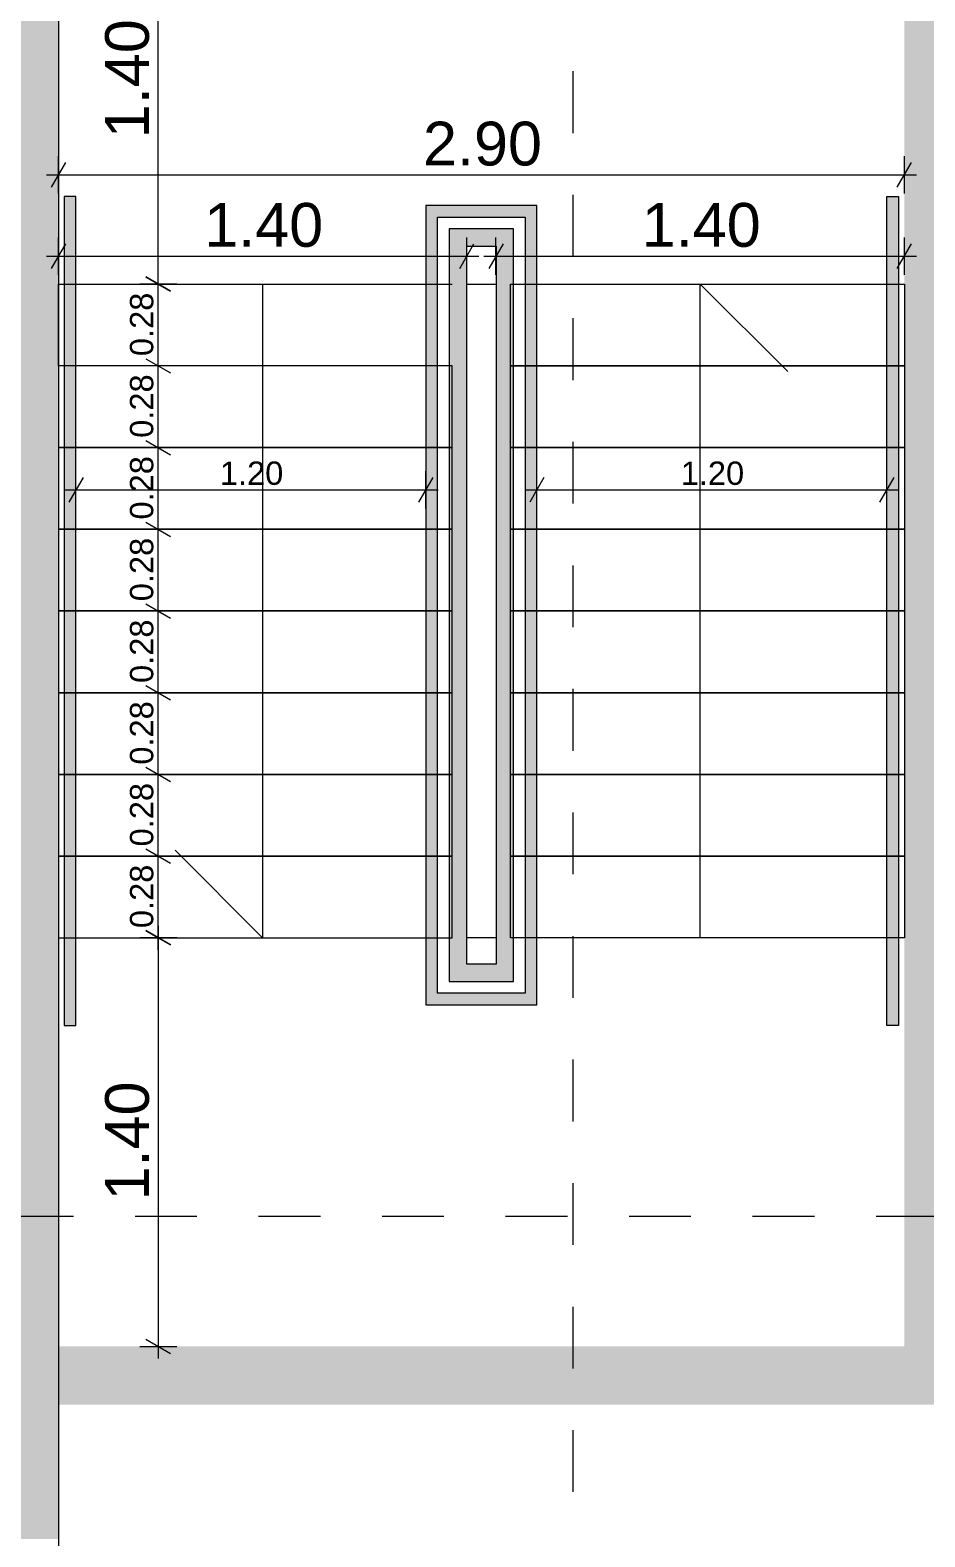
# Model space of a CAD drawing. Header units: millimetres. Extents: x 475206255 to 476720147, y 4620882299 to 4621447368.
# Drawn here: x 475260822 to 475263890, y 4621000397 to 4621005560 of the extents above; entities that cross this region are included whole.
import ezdxf

# ---------------------------------------------------------------- set-up
doc = ezdxf.new("R2010")
doc.units = ezdxf.units.MM
doc.header["$MEASUREMENT"] = 0
doc.linetypes.add('Dashed', pattern=[423.333333, 211.666667, -211.666667])
for name, color, linetype, lineweight in [('2D Drafting - General_Pen_No__250_Pen_No__7_Pen_No__7', 7, 'Continuous', 0), ('G-Anno-Nplt_Pen_No__7', 7, 'Continuous', 0), ('gegmebi_Pen_No__7_Pen_No__7', 7, 'Continuous', 0), ('New_2D Drafting - General_Pen_No__1', 1, 'Continuous', 0), ('New_2D Drafting - General_Pen_No__250_Pen_No__7_Pen_No__154', 154, 'Continuous', 0), ('New_2D Drafting - General_Pen_No__4', 7, 'Continuous', 0), ('New_shenobebi_Pen_No__1', 1, 'Continuous', 0), ('zoma_Pen_No__142', 142, 'Continuous', 0), ('zoma_Pen_No__5_Pen_No__5', 5, 'Continuous', 0)]:
    doc.layers.add(name, color=color, linetype=linetype, lineweight=lineweight)
doc.layers.add('zoma', color=7, linetype='Continuous')
doc.styles.add('GENERATED_STYLE_2', font='arial.ttf')
doc.dimstyles.new('GENERATED_STYLE__17', dxfattribs={"dimtxt": 80.000001, "dimasz": 64.421331, "dimexe": 0.18, "dimexo": 3, "dimgap": 0, "dimtad": 1, "dimlfac": 0.001, "dimzin": 0, "dimdsep": 46, "dimtxsty": 'GENERATED_STYLE_2', "dimblk": 'ARROWHEAD_2', "dimblk1": 'ARROWHEAD_2', "dimblk2": 'ARROWHEAD_2', "dimcen": 0.09, "dimclrd": 142, "dimclre": 142, "dimclrt": 142, "dimadec": 0, "dimazin": 0, "dimtfac": 1, "dimtdec": 4, "dimtmove": 0, "dimatfit": 3, "dimfxl": 1, "dimtolj": 1, "dimtzin": 0, "dimarcsym": 0})
doc.dimstyles.new('GENERATED_STYLE__20', dxfattribs={"dimtxt": 80.000001, "dimasz": 64.421331, "dimexe": 0.18, "dimexo": 3, "dimgap": 0, "dimtad": 1, "dimtih": 1, "dimtoh": 1, "dimlfac": 0.001, "dimzin": 0, "dimdsep": 46, "dimtxsty": 'GENERATED_STYLE_2', "dimblk": 'ARROWHEAD_2', "dimblk1": 'ARROWHEAD_2', "dimblk2": 'ARROWHEAD_2', "dimcen": 0.09, "dimclrd": 142, "dimclre": 142, "dimclrt": 142, "dimadec": 0, "dimazin": 0, "dimtfac": 1, "dimtdec": 4, "dimtmove": 0, "dimatfit": 3, "dimfxl": 1, "dimtolj": 1, "dimtzin": 0, "dimarcsym": 0})
doc.dimstyles.new('GENERATED_STYLE__3', dxfattribs={"dimtxt": 200, "dimasz": 64.421331, "dimexe": 0.18, "dimexo": 3, "dimgap": 0, "dimtad": 1, "dimtih": 1, "dimtoh": 1, "dimlfac": 0.001, "dimzin": 0, "dimdsep": 46, "dimtxsty": 'GENERATED_STYLE_2', "dimblk": 'ARROWHEAD_2', "dimblk1": 'ARROWHEAD_2', "dimblk2": 'ARROWHEAD_2', "dimcen": 0.09, "dimclrd": 142, "dimclre": 142, "dimclrt": 142, "dimadec": 0, "dimazin": 0, "dimtfac": 1, "dimtdec": 4, "dimtmove": 0, "dimatfit": 3, "dimfxl": 1, "dimtolj": 1, "dimtzin": 0, "dimarcsym": 0})
doc.dimstyles.new('GENERATED_STYLE__5', dxfattribs={"dimtxt": 150, "dimasz": 64.421331, "dimexe": 0.18, "dimexo": 3, "dimgap": 0, "dimtad": 1, "dimtih": 1, "dimtoh": 1, "dimlfac": 0.001, "dimzin": 0, "dimdsep": 46, "dimtxsty": 'GENERATED_STYLE_2', "dimblk": 'ARROWHEAD_2', "dimblk1": 'ARROWHEAD_2', "dimblk2": 'ARROWHEAD_2', "dimcen": 0.09, "dimclrd": 142, "dimclre": 142, "dimclrt": 142, "dimadec": 0, "dimazin": 0, "dimtfac": 1, "dimtdec": 4, "dimtmove": 0, "dimatfit": 3, "dimfxl": 1, "dimtolj": 1, "dimtzin": 0, "dimarcsym": 0})
doc.dimstyles.new('GENERATED_STYLE__7', dxfattribs={"dimtxt": 150, "dimasz": 64.421331, "dimexe": 0.18, "dimexo": 3, "dimgap": 0, "dimtad": 1, "dimlfac": 0.001, "dimzin": 0, "dimdsep": 46, "dimtxsty": 'GENERATED_STYLE_2', "dimblk": 'ARROWHEAD_2', "dimblk1": 'ARROWHEAD_2', "dimblk2": 'ARROWHEAD_2', "dimcen": 0.09, "dimclrd": 142, "dimclre": 142, "dimclrt": 142, "dimadec": 0, "dimazin": 0, "dimtfac": 1, "dimtdec": 4, "dimtmove": 0, "dimatfit": 3, "dimfxl": 1, "dimtolj": 1, "dimtzin": 0, "dimarcsym": 0})
doc.dimstyles.new('GENERATED_STYLE__9', dxfattribs={"dimtxt": 200, "dimasz": 64.421331, "dimexe": 0.18, "dimexo": 3, "dimgap": 0, "dimtad": 1, "dimlfac": 0.001, "dimzin": 0, "dimdsep": 46, "dimtxsty": 'GENERATED_STYLE_2', "dimblk": 'ARROWHEAD_2', "dimblk1": 'ARROWHEAD_2', "dimblk2": 'ARROWHEAD_2', "dimcen": 0.09, "dimclrd": 142, "dimclre": 142, "dimclrt": 142, "dimadec": 0, "dimazin": 0, "dimtfac": 1, "dimtdec": 4, "dimtmove": 0, "dimatfit": 3, "dimfxl": 1, "dimtolj": 1, "dimtzin": 0, "dimarcsym": 0})

# ---------------------------------------------------------------- blocks, each defined once
blk = doc.blocks.new('*D880', base_point=(475826095.8, 4621095193.2))
at = {"layer": 'zoma_Pen_No__142', "color": 142, "linetype": 'Continuous', "lineweight": 0, "transparency": 16777216}
for p, q in [((475297678.8, 4621006265.8), (475297594.1, 4621006314.7)), ((475297636.5, 4621006290.2), (475297636.5, 4621006331.7)), ((475297700, 4621006290.2), (475297572.9, 4621006290.2)), ((475297636.5, 4620991090.2), (475297636.5, 4621006290.2)), ((475297594.1, 4620991114.7), (475297678.8, 4620991065.8)), ((475297700, 4620991090.2), (475297572.9, 4620991090.2)), ((475297636.5, 4620991048.8), (475297636.5, 4620991090.2))]:
    blk.add_line(p, q, dxfattribs=at)
at = {"layer": 'zoma_Pen_No__142', "color": 142, "lineweight": 0, "transparency": 16777216, "insert": (475297596.5, 4620998347), "char_height": 200, "attachment_point": 7, "rotation": 90, "style": 'GENERATED_STYLE_2'}
blk.add_mtext('\\A1;{\\pql;\\fArial|b0|i0|c204|p0;\\W1.000000;15.20}', dxfattribs=at)
blk = doc.blocks.new('ARROWHEAD_2')
at = {"color": 0, "linetype": 'Continuous', "lineweight": 0}
for p, q in [((0, 0), (-1, 0)), ((-0.378, -0.655), (0.378, 0.655))]:
    blk.add_line(p, q, dxfattribs=at)
blk = doc.blocks.new('*D887', base_point=(475826095.8, 4621095193.2))
at = {"layer": 'zoma_Pen_No__142', "color": 142, "linetype": 'Continuous', "lineweight": 0, "transparency": 16777216}
for p, q in [((475296910.9, 4621001090.2), (475296783.8, 4621001090.2)), ((475296804.9, 4621001114.7), (475296889.7, 4621001065.8)), ((475296847.3, 4620999490.2), (475296847.3, 4621001090.2)), ((475296910.9, 4620999490.2), (475296783.8, 4620999490.2)), ((475296804.9, 4620999514.7), (475296889.7, 4620999465.8))]:
    blk.add_line(p, q, dxfattribs=at)
at = {"layer": 'zoma_Pen_No__142', "color": 142, "lineweight": 0, "transparency": 16777216, "insert": (475296807.3, 4621000023.3), "char_height": 200, "attachment_point": 7, "rotation": 90, "style": 'GENERATED_STYLE_2'}
blk.add_mtext('\\A1;{\\pql;\\fArial|b0|i0|c204|p0;\\W1.000000;1.60}', dxfattribs=at)
blk = doc.blocks.new('*D888', base_point=(475826095.8, 4621095193.2))
at = {"layer": 'zoma_Pen_No__142', "color": 142, "linetype": 'Continuous', "lineweight": 0, "transparency": 16777216}
for p, q in [((475296910.9, 4621005890.2), (475296783.8, 4621005890.2)), ((475296804.9, 4621005914.7), (475296889.7, 4621005865.8)), ((475296847.3, 4621001090.2), (475296847.3, 4621005890.2)), ((475296910.9, 4621001090.2), (475296783.8, 4621001090.2)), ((475296804.9, 4621001114.7), (475296889.7, 4621001065.8))]:
    blk.add_line(p, q, dxfattribs=at)
at = {"layer": 'zoma_Pen_No__142', "color": 142, "lineweight": 0, "transparency": 16777216, "char_height": 200, "attachment_point": 7, "rotation": 90, "style": 'GENERATED_STYLE_2'}
for s, insert in [('\\A1;{\\pql;\\fArial|b0|i0|c204|p0;\\W1.000000;0.40}', (475296807.3, 4621005331.9)), ('\\A1;{\\pql;\\fArial|b0|i0|c204|p0;\\W1.000000;4.80}', (475296807.3, 4621003223.3))]:
    blk.add_mtext(s, dxfattribs=dict(at, insert=insert))
blk = doc.blocks.new('*D955', base_point=(475826095.8, 4621095193.2))
at = {"layer": 'zoma_Pen_No__142', "color": 142, "linetype": 'Continuous', "lineweight": 0, "transparency": 16777216}
for p, q in [((475261304, 4621002425.4), (475261219.3, 4621002474.4)), ((475261261.6, 4621002491.3), (475261261.6, 4621002449.9)), ((475261198.1, 4621002449.9), (475261325.2, 4621002449.9)), ((475261261.6, 4621002449.9), (475261261.6, 4621001049.9)), ((475261198.1, 4621001049.9), (475261325.2, 4621001049.9)), ((475261219.3, 4621001074.4), (475261304, 4621001025.4)), ((475261261.6, 4621001049.9), (475261261.6, 4621001008.4))]:
    blk.add_line(p, q, dxfattribs=at)
at = {"layer": 'zoma_Pen_No__142', "color": 142, "lineweight": 0, "transparency": 16777216, "insert": (475261231.6, 4621001549.7), "char_height": 150, "attachment_point": 7, "rotation": 90, "style": 'GENERATED_STYLE_2'}
blk.add_mtext('\\A1;{\\pql;\\fArial|b0|i0|c204|p0;\\W1.000000;1.40}', dxfattribs=at)
blk = doc.blocks.new('*D956', base_point=(475826095.8, 4621095193.2))
at = {"layer": 'zoma_Pen_No__142', "color": 142, "linetype": 'Continuous', "lineweight": 0, "transparency": 16777216}
for p, q in [((475261325.2, 4621002729.7), (475261198.1, 4621002729.7)), ((475261219.3, 4621002754.2), (475261304, 4621002705.3)), ((475261261.6, 4621002449.7), (475261261.6, 4621002729.7)), ((475261219.3, 4621002474.2), (475261304, 4621002425.3)), ((475261325.2, 4621002449.7), (475261198.1, 4621002449.7)), ((475261261.6, 4621002408.3), (475261261.6, 4621002449.7))]:
    blk.add_line(p, q, dxfattribs=at)
at = {"layer": 'zoma_Pen_No__142', "color": 142, "lineweight": 0, "transparency": 16777216, "insert": (475261245.6, 4621002483), "char_height": 80, "attachment_point": 7, "rotation": 90, "style": 'GENERATED_STYLE_2'}
blk.add_mtext('\\A1;{\\pql;\\fArial|b0|i0|c204|p0;\\W1.000000;0.28}', dxfattribs=at)
blk = doc.blocks.new('*D957', base_point=(475826095.8, 4621095193.2))
at = {"layer": 'zoma_Pen_No__142', "color": 142, "linetype": 'Continuous', "lineweight": 0, "transparency": 16777216}
for p, q in [((475261325.2, 4621003009.7), (475261198.1, 4621003009.7)), ((475261219.3, 4621003034.2), (475261304, 4621002985.3)), ((475261261.6, 4621002729.7), (475261261.6, 4621003009.7)), ((475261325.2, 4621002729.7), (475261198.1, 4621002729.7)), ((475261219.3, 4621002754.2), (475261304, 4621002705.3))]:
    blk.add_line(p, q, dxfattribs=at)
at = {"layer": 'zoma_Pen_No__142', "color": 142, "lineweight": 0, "transparency": 16777216, "insert": (475261245.6, 4621002763), "char_height": 80, "attachment_point": 7, "rotation": 90, "style": 'GENERATED_STYLE_2'}
blk.add_mtext('\\A1;{\\pql;\\fArial|b0|i0|c204|p0;\\W1.000000;0.28}', dxfattribs=at)
blk = doc.blocks.new('*D958', base_point=(475826095.8, 4621095193.2))
at = {"layer": 'zoma_Pen_No__142', "color": 142, "linetype": 'Continuous', "lineweight": 0, "transparency": 16777216}
for p, q in [((475261219.3, 4621003314.2), (475261304, 4621003265.3)), ((475261325.2, 4621003289.7), (475261198.1, 4621003289.7)), ((475261261.6, 4621003009.7), (475261261.6, 4621003289.7)), ((475261325.2, 4621003009.7), (475261198.1, 4621003009.7)), ((475261219.3, 4621003034.2), (475261304, 4621002985.3))]:
    blk.add_line(p, q, dxfattribs=at)
at = {"layer": 'zoma_Pen_No__142', "color": 142, "lineweight": 0, "transparency": 16777216, "insert": (475261245.6, 4621003043), "char_height": 80, "attachment_point": 7, "rotation": 90, "style": 'GENERATED_STYLE_2'}
blk.add_mtext('\\A1;{\\pql;\\fArial|b0|i0|c204|p0;\\W1.000000;0.28}', dxfattribs=at)
blk = doc.blocks.new('*D959', base_point=(475826095.8, 4621095193.2))
at = {"layer": 'zoma_Pen_No__142', "color": 142, "linetype": 'Continuous', "lineweight": 0, "transparency": 16777216}
for p, q in [((475261325.2, 4621003569.7), (475261198.1, 4621003569.7)), ((475261219.3, 4621003594.2), (475261304, 4621003545.3)), ((475261261.6, 4621003289.7), (475261261.6, 4621003569.7)), ((475261219.3, 4621003314.2), (475261304, 4621003265.3)), ((475261325.2, 4621003289.7), (475261198.1, 4621003289.7))]:
    blk.add_line(p, q, dxfattribs=at)
at = {"layer": 'zoma_Pen_No__142', "color": 142, "lineweight": 0, "transparency": 16777216, "insert": (475261245.6, 4621003323), "char_height": 80, "attachment_point": 7, "rotation": 90, "style": 'GENERATED_STYLE_2'}
blk.add_mtext('\\A1;{\\pql;\\fArial|b0|i0|c204|p0;\\W1.000000;0.28}', dxfattribs=at)
blk = doc.blocks.new('*D960', base_point=(475826095.8, 4621095193.2))
at = {"layer": 'zoma_Pen_No__142', "color": 142, "linetype": 'Continuous', "lineweight": 0, "transparency": 16777216}
for p, q in [((475261219.3, 4621003874.2), (475261304, 4621003825.3)), ((475261325.2, 4621003849.7), (475261198.1, 4621003849.7)), ((475261261.6, 4621003569.7), (475261261.6, 4621003849.7)), ((475261325.2, 4621003569.7), (475261198.1, 4621003569.7)), ((475261219.3, 4621003594.2), (475261304, 4621003545.3))]:
    blk.add_line(p, q, dxfattribs=at)
at = {"layer": 'zoma_Pen_No__142', "color": 142, "lineweight": 0, "transparency": 16777216, "insert": (475261245.6, 4621003603), "char_height": 80, "attachment_point": 7, "rotation": 90, "style": 'GENERATED_STYLE_2'}
blk.add_mtext('\\A1;{\\pql;\\fArial|b0|i0|c204|p0;\\W1.000000;0.28}', dxfattribs=at)
blk = doc.blocks.new('*D961', base_point=(475826095.8, 4621095193.2))
at = {"layer": 'zoma_Pen_No__142', "color": 142, "linetype": 'Continuous', "lineweight": 0, "transparency": 16777216}
for p, q in [((475261325.2, 4621004129.7), (475261198.1, 4621004129.7)), ((475261219.3, 4621004154.2), (475261304, 4621004105.3)), ((475261261.6, 4621003849.7), (475261261.6, 4621004129.7)), ((475261219.3, 4621003874.2), (475261304, 4621003825.3)), ((475261325.2, 4621003849.7), (475261198.1, 4621003849.7))]:
    blk.add_line(p, q, dxfattribs=at)
at = {"layer": 'zoma_Pen_No__142', "color": 142, "lineweight": 0, "transparency": 16777216, "insert": (475261245.6, 4621003883), "char_height": 80, "attachment_point": 7, "rotation": 90, "style": 'GENERATED_STYLE_2'}
blk.add_mtext('\\A1;{\\pql;\\fArial|b0|i0|c204|p0;\\W1.000000;0.28}', dxfattribs=at)
blk = doc.blocks.new('*D962', base_point=(475826095.8, 4621095193.2))
at = {"layer": 'zoma_Pen_No__142', "color": 142, "linetype": 'Continuous', "lineweight": 0, "transparency": 16777216}
for p, q in [((475261219.3, 4621004434.2), (475261304, 4621004385.3)), ((475261325.2, 4621004409.7), (475261198.1, 4621004409.7)), ((475261261.6, 4621004129.7), (475261261.6, 4621004409.7)), ((475261325.2, 4621004129.7), (475261198.1, 4621004129.7)), ((475261219.3, 4621004154.2), (475261304, 4621004105.3))]:
    blk.add_line(p, q, dxfattribs=at)
at = {"layer": 'zoma_Pen_No__142', "color": 142, "lineweight": 0, "transparency": 16777216, "insert": (475261245.6, 4621004163), "char_height": 80, "attachment_point": 7, "rotation": 90, "style": 'GENERATED_STYLE_2'}
blk.add_mtext('\\A1;{\\pql;\\fArial|b0|i0|c204|p0;\\W1.000000;0.28}', dxfattribs=at)
blk = doc.blocks.new('*D963', base_point=(475826095.8, 4621095193.2))
at = {"layer": 'zoma_Pen_No__142', "color": 142, "linetype": 'Continuous', "lineweight": 0, "transparency": 16777216}
for p, q in [((475261304, 4621004665.3), (475261219.3, 4621004714.2)), ((475261261.6, 4621004689.7), (475261261.6, 4621004731.2)), ((475261325.2, 4621004689.7), (475261198.1, 4621004689.7)), ((475261261.6, 4621004409.7), (475261261.6, 4621004689.7)), ((475261219.3, 4621004434.2), (475261304, 4621004385.3)), ((475261325.2, 4621004409.7), (475261198.1, 4621004409.7))]:
    blk.add_line(p, q, dxfattribs=at)
at = {"layer": 'zoma_Pen_No__142', "color": 142, "lineweight": 0, "transparency": 16777216, "insert": (475261245.6, 4621004443), "char_height": 80, "attachment_point": 7, "rotation": 90, "style": 'GENERATED_STYLE_2'}
blk.add_mtext('\\A1;{\\pql;\\fArial|b0|i0|c204|p0;\\W1.000000;0.28}', dxfattribs=at)
blk = doc.blocks.new('*D964', base_point=(475826095.8, 4621095193.2))
at = {"layer": 'zoma_Pen_No__142', "color": 142, "linetype": 'Continuous', "lineweight": 0, "transparency": 16777216}
for p, q in [((475260919.4, 4621004722.1), (475260919.4, 4621004849.2)), ((475262319.4, 4621004722.1), (475262319.4, 4621004849.2)), ((475260943.9, 4621004828), (475260895, 4621004743.3)), ((475262295, 4621004743.3), (475262343.9, 4621004828)), ((475260878, 4621004785.6), (475260919.4, 4621004785.6)), ((475260919.4, 4621004785.6), (475262319.4, 4621004785.6)), ((475262319.4, 4621004785.6), (475262360.9, 4621004785.6))]:
    blk.add_line(p, q, dxfattribs=at)
at = {"layer": 'zoma_Pen_No__142', "color": 142, "lineweight": 0, "transparency": 16777216, "insert": (475261419.2, 4621004815.6), "char_height": 150, "attachment_point": 7, "style": 'GENERATED_STYLE_2'}
blk.add_mtext('\\A1;{\\pql;\\fArial|b0|i0|c204|p0;\\W1.000000;1.40}', dxfattribs=at)
blk = doc.blocks.new('*D965', base_point=(475826095.8, 4621095193.2))
at = {"layer": 'zoma_Pen_No__142', "color": 142, "linetype": 'Continuous', "lineweight": 0, "transparency": 16777216}
for p, q in [((475262419.4, 4621004722.1), (475262419.4, 4621004849.2)), ((475263819.4, 4621004722.1), (475263819.4, 4621004849.2)), ((475262443.9, 4621004828), (475262395, 4621004743.3)), ((475263795, 4621004743.3), (475263843.9, 4621004828)), ((475262378, 4621004785.6), (475262419.4, 4621004785.6)), ((475262419.4, 4621004785.6), (475263819.4, 4621004785.6)), ((475263819.4, 4621004785.6), (475263860.9, 4621004785.6))]:
    blk.add_line(p, q, dxfattribs=at)
at = {"layer": 'zoma_Pen_No__142', "color": 142, "lineweight": 0, "transparency": 16777216, "insert": (475262919.2, 4621004815.6), "char_height": 150, "attachment_point": 7, "style": 'GENERATED_STYLE_2'}
blk.add_mtext('\\A1;{\\pql;\\fArial|b0|i0|c204|p0;\\W1.000000;1.40}', dxfattribs=at)
blk = doc.blocks.new('*D966', base_point=(475826095.8, 4621095193.2))
at = {"layer": 'zoma_Pen_No__142', "color": 142, "linetype": 'Continuous', "lineweight": 0, "transparency": 16777216}
for p, q in [((475260943.9, 4621005106.6), (475260895, 4621005021.8)), ((475260919.4, 4621005000.6), (475260919.4, 4621005127.8)), ((475263795, 4621005021.8), (475263843.9, 4621005106.6)), ((475263819.4, 4621005000.6), (475263819.4, 4621005127.8)), ((475260878, 4621005064.2), (475260919.4, 4621005064.2)), ((475260919.4, 4621005064.2), (475263819.4, 4621005064.2)), ((475263819.4, 4621005064.2), (475263860.9, 4621005064.2))]:
    blk.add_line(p, q, dxfattribs=at)
at = {"layer": 'zoma_Pen_No__142', "color": 142, "lineweight": 0, "transparency": 16777216, "insert": (475262169.2, 4621005094.2), "char_height": 150, "attachment_point": 7, "style": 'GENERATED_STYLE_2'}
blk.add_mtext('\\A1;{\\pql;\\fArial|b0|i0|c204|p0;\\W1.000000;2.90}', dxfattribs=at)
blk = doc.blocks.new('*D967', base_point=(475826095.8, 4621095193.2))
at = {"layer": 'zoma_Pen_No__142', "color": 142, "linetype": 'Continuous', "lineweight": 0, "transparency": 16777216}
for p, q in [((475261325.2, 4621006089.8), (475261198.1, 4621006089.8)), ((475261304, 4621006065.3), (475261219.3, 4621006114.2)), ((475261261.6, 4621006089.8), (475261261.6, 4621006131.2)), ((475261261.6, 4621004689.7), (475261261.6, 4621006089.8)), ((475261219.3, 4621004714.2), (475261304, 4621004665.3)), ((475261325.2, 4621004689.7), (475261198.1, 4621004689.7)), ((475261261.6, 4621004648.3), (475261261.6, 4621004689.7))]:
    blk.add_line(p, q, dxfattribs=at)
at = {"layer": 'zoma_Pen_No__142', "color": 142, "lineweight": 0, "transparency": 16777216, "insert": (475261231.6, 4621005189.6), "char_height": 150, "attachment_point": 7, "rotation": 90, "style": 'GENERATED_STYLE_2'}
blk.add_mtext('\\A1;{\\pql;\\fArial|b0|i0|c204|p0;\\W1.000000;1.40}', dxfattribs=at)
blk = doc.blocks.new('*D1249', base_point=(475826095.8, 4621095193.2))
at = {"layer": 'zoma_Pen_No__142', "color": 142, "linetype": 'Continuous', "lineweight": 0, "transparency": 16777216}
for p, q in [((475260743.9, 4621043780.5), (475260695, 4621043695.7)), ((475260719.4, 4621043674.5), (475260719.4, 4621043801.6)), ((475261143.9, 4621043780.5), (475261095, 4621043695.7)), ((475261119.4, 4621043674.5), (475261119.4, 4621043801.6)), ((475260719.4, 4621043738.1), (475261119.4, 4621043738.1))]:
    blk.add_line(p, q, dxfattribs=at)
blk = doc.blocks.new('*D1250', base_point=(475826095.8, 4621095193.2))
at = {"layer": 'zoma_Pen_No__142', "color": 142, "linetype": 'Continuous', "lineweight": 0, "transparency": 16777216}
for p, q in [((475261143.9, 4621043780.5), (475261095, 4621043695.7)), ((475261119.4, 4621043674.5), (475261119.4, 4621043801.6)), ((475267643.9, 4621043780.5), (475267595, 4621043695.7)), ((475267619.4, 4621043674.5), (475267619.4, 4621043801.6)), ((475261119.4, 4621043738.1), (475267619.4, 4621043738.1))]:
    blk.add_line(p, q, dxfattribs=at)
at = {"layer": 'zoma_Pen_No__142', "color": 142, "lineweight": 0, "transparency": 16777216, "char_height": 200, "attachment_point": 7, "style": 'GENERATED_STYLE_2'}
for s, insert in [('\\A1;{\\pql;\\fArial|b0|i0|c204|p0;\\W1.000000;6.50}', (475264102.5, 4621043778.1)), ('\\A1;{\\pql;\\fArial|b0|i0|c204|p0;\\W1.000000;0.40}', (475267061.1, 4621043778.1))]:
    blk.add_mtext(s, dxfattribs=dict(at, insert=insert))
blk = doc.blocks.new('*D1307', base_point=(475826095.8, 4621095193.2))
at = {"layer": 'zoma_Pen_No__142', "color": 142, "linetype": 'Continuous', "lineweight": 0, "transparency": 16777216}
for p, q in [((475260743.9, 4621092730.1), (475260695, 4621092645.3)), ((475260719.4, 4621092624.1), (475260719.4, 4621092751.3)), ((475261143.9, 4621092730.1), (475261095, 4621092645.3)), ((475261119.4, 4621092624.1), (475261119.4, 4621092751.3)), ((475260719.4, 4621092687.7), (475261119.4, 4621092687.7))]:
    blk.add_line(p, q, dxfattribs=at)
blk = doc.blocks.new('*D1308', base_point=(475826095.8, 4621095193.2))
at = {"layer": 'zoma_Pen_No__142', "color": 142, "linetype": 'Continuous', "lineweight": 0, "transparency": 16777216}
for p, q in [((475261143.9, 4621092730.1), (475261095, 4621092645.3)), ((475261119.4, 4621092624.1), (475261119.4, 4621092751.3)), ((475267643.9, 4621092730.1), (475267595, 4621092645.3)), ((475267619.4, 4621092624.1), (475267619.4, 4621092751.3)), ((475261119.4, 4621092687.7), (475267619.4, 4621092687.7))]:
    blk.add_line(p, q, dxfattribs=at)
at = {"layer": 'zoma_Pen_No__142', "color": 142, "lineweight": 0, "transparency": 16777216, "char_height": 200, "attachment_point": 7, "style": 'GENERATED_STYLE_2'}
for s, insert in [('\\A1;{\\pql;\\fArial|b0|i0|c204|p0;\\W1.000000;6.50}', (475264102.5, 4621092727.7)), ('\\A1;{\\pql;\\fArial|b0|i0|c204|p0;\\W1.000000;0.40}', (475267061.1, 4621092727.7))]:
    blk.add_mtext(s, dxfattribs=dict(at, insert=insert))
blk = doc.blocks.new('*D1365', base_point=(475826095.8, 4621095193.2))
at = {"layer": 'zoma_Pen_No__142', "color": 142, "linetype": 'Continuous', "lineweight": 0, "transparency": 16777216}
for p, q in [((475260719.4, 4621141813.9), (475260719.4, 4621141941)), ((475261119.4, 4621141813.9), (475261119.4, 4621141941)), ((475260743.9, 4621141919.8), (475260695, 4621141835.1)), ((475260719.4, 4621141877.4), (475261119.4, 4621141877.4)), ((475261143.9, 4621141919.8), (475261095, 4621141835.1))]:
    blk.add_line(p, q, dxfattribs=at)
blk = doc.blocks.new('*D1366', base_point=(475826095.8, 4621095193.2))
at = {"layer": 'zoma_Pen_No__142', "color": 142, "linetype": 'Continuous', "lineweight": 0, "transparency": 16777216}
for p, q in [((475261119.4, 4621141813.9), (475261119.4, 4621141941)), ((475267619.4, 4621141813.9), (475267619.4, 4621141941)), ((475261143.9, 4621141919.8), (475261095, 4621141835.1)), ((475261119.4, 4621141877.4), (475267619.4, 4621141877.4)), ((475267643.9, 4621141919.8), (475267595, 4621141835.1))]:
    blk.add_line(p, q, dxfattribs=at)
at = {"layer": 'zoma_Pen_No__142', "color": 142, "lineweight": 0, "transparency": 16777216, "char_height": 200, "attachment_point": 7, "style": 'GENERATED_STYLE_2'}
for s, insert in [('\\A1;{\\pql;\\fArial|b0|i0|c204|p0;\\W1.000000;6.50}', (475264102.5, 4621141917.4)), ('\\A1;{\\pql;\\fArial|b0|i0|c204|p0;\\W1.000000;0.40}', (475267061.1, 4621141917.4))]:
    blk.add_mtext(s, dxfattribs=dict(at, insert=insert))
blk = doc.blocks.new('*D1424', base_point=(475826095.8, 4621095193.2))
at = {"layer": 'zoma_Pen_No__142', "color": 142, "linetype": 'Continuous', "lineweight": 0, "transparency": 16777216}
for p, q in [((475260743.9, 4621191296.5), (475260695, 4621191211.7)), ((475260719.4, 4621191190.5), (475260719.4, 4621191317.7)), ((475261143.9, 4621191296.5), (475261095, 4621191211.7)), ((475261119.4, 4621191190.5), (475261119.4, 4621191317.7)), ((475260719.4, 4621191254.1), (475261119.4, 4621191254.1))]:
    blk.add_line(p, q, dxfattribs=at)
blk = doc.blocks.new('*D1425', base_point=(475826095.8, 4621095193.2))
at = {"layer": 'zoma_Pen_No__142', "color": 142, "linetype": 'Continuous', "lineweight": 0, "transparency": 16777216}
for p, q in [((475261143.9, 4621191296.5), (475261095, 4621191211.7)), ((475261119.4, 4621191190.5), (475261119.4, 4621191317.7)), ((475267643.9, 4621191296.5), (475267595, 4621191211.7)), ((475267619.4, 4621191190.5), (475267619.4, 4621191317.7)), ((475261119.4, 4621191254.1), (475267619.4, 4621191254.1))]:
    blk.add_line(p, q, dxfattribs=at)
at = {"layer": 'zoma_Pen_No__142', "color": 142, "lineweight": 0, "transparency": 16777216, "char_height": 200, "attachment_point": 7, "style": 'GENERATED_STYLE_2'}
for s, insert in [('\\A1;{\\pql;\\fArial|b0|i0|c204|p0;\\W1.000000;6.50}', (475264102.5, 4621191294.1)), ('\\A1;{\\pql;\\fArial|b0|i0|c204|p0;\\W1.000000;0.40}', (475267061.1, 4621191294.1))]:
    blk.add_mtext(s, dxfattribs=dict(at, insert=insert))
blk = doc.blocks.new('*D1482', base_point=(475826095.8, 4621095193.2))
at = {"layer": 'zoma_Pen_No__142', "color": 142, "linetype": 'Continuous', "lineweight": 0, "transparency": 16777216}
for p, q in [((475260743.9, 4621240486.2), (475260695, 4621240401.5)), ((475260719.4, 4621240380.3), (475260719.4, 4621240507.4)), ((475261143.9, 4621240486.2), (475261095, 4621240401.5)), ((475261119.4, 4621240380.3), (475261119.4, 4621240507.4)), ((475260719.4, 4621240443.8), (475261119.4, 4621240443.8))]:
    blk.add_line(p, q, dxfattribs=at)
blk = doc.blocks.new('*D1483', base_point=(475826095.8, 4621095193.2))
at = {"layer": 'zoma_Pen_No__142', "color": 142, "linetype": 'Continuous', "lineweight": 0, "transparency": 16777216}
for p, q in [((475261143.9, 4621240486.2), (475261095, 4621240401.5)), ((475261119.4, 4621240380.3), (475261119.4, 4621240507.4)), ((475267643.9, 4621240486.2), (475267595, 4621240401.5)), ((475267619.4, 4621240380.3), (475267619.4, 4621240507.4)), ((475261119.4, 4621240443.8), (475267619.4, 4621240443.8))]:
    blk.add_line(p, q, dxfattribs=at)
at = {"layer": 'zoma_Pen_No__142', "color": 142, "lineweight": 0, "transparency": 16777216, "char_height": 200, "attachment_point": 7, "style": 'GENERATED_STYLE_2'}
for s, insert in [('\\A1;{\\pql;\\fArial|b0|i0|c204|p0;\\W1.000000;6.50}', (475264102.5, 4621240483.8)), ('\\A1;{\\pql;\\fArial|b0|i0|c204|p0;\\W1.000000;0.40}', (475267061.1, 4621240483.8))]:
    blk.add_mtext(s, dxfattribs=dict(at, insert=insert))
blk = doc.blocks.new('*D2336', base_point=(475826095.8, 4621095193.2))
at = {"layer": 'zoma_Pen_No__142', "color": 142, "linetype": 'Continuous', "lineweight": 0, "transparency": 16777216}
for p, q in [((475261003.9, 4621004027.1), (475260955, 4621003942.3)), ((475260979.4, 4621003921.1), (475260979.4, 4621004048.3)), ((475262155, 4621003942.3), (475262203.9, 4621004027.1)), ((475262179.4, 4621003921.1), (475262179.4, 4621004048.3)), ((475260938, 4621003984.7), (475260979.4, 4621003984.7)), ((475260979.4, 4621003984.7), (475262179.4, 4621003984.7)), ((475262179.4, 4621003984.7), (475262220.9, 4621003984.7))]:
    blk.add_line(p, q, dxfattribs=at)
at = {"layer": 'zoma_Pen_No__142', "color": 142, "lineweight": 0, "transparency": 16777216, "insert": (475261472.7, 4621004000.7), "char_height": 80, "attachment_point": 7, "style": 'GENERATED_STYLE_2'}
blk.add_mtext('\\A1;{\\pql;\\fArial|b0|i0|c204|p0;\\W1.000000;1.20}', dxfattribs=at)
blk = doc.blocks.new('*D2337', base_point=(475826095.8, 4621095193.2))
at = {"layer": 'zoma_Pen_No__142', "color": 142, "linetype": 'Continuous', "lineweight": 0, "transparency": 16777216}
for p, q in [((475262583.9, 4621004027.1), (475262535, 4621003942.3)), ((475262559.4, 4621003921.1), (475262559.4, 4621004048.3)), ((475263735, 4621003942.3), (475263783.9, 4621004027.1)), ((475263759.4, 4621003921.1), (475263759.4, 4621004048.3)), ((475262518, 4621003984.7), (475262559.4, 4621003984.7)), ((475262559.4, 4621003984.7), (475263759.4, 4621003984.7)), ((475263759.4, 4621003984.7), (475263800.9, 4621003984.7))]:
    blk.add_line(p, q, dxfattribs=at)
at = {"layer": 'zoma_Pen_No__142', "color": 142, "lineweight": 0, "transparency": 16777216, "insert": (475263052.7, 4621004000.7), "char_height": 80, "attachment_point": 7, "style": 'GENERATED_STYLE_2'}
blk.add_mtext('\\A1;{\\pql;\\fArial|b0|i0|c204|p0;\\W1.000000;1.20}', dxfattribs=at)

msp = doc.modelspace()

# ---------------------------------------------------------------- hatches: boundary and pattern name
at = {"layer": '2D Drafting - General_Pen_No__250_Pen_No__7_Pen_No__7', "linetype": 'Continuous', "lineweight": 0}
for points in [[(475264019.434, 4621006089.778), (475264019.434, 4621003449.745), (475263819.434, 4621003449.745), (475263819.434, 4621006089.778)], [(475260719.44, 4621005889.778), (475260719.44, 4621000389.778), (475260919.44, 4621000389.778), (475260919.44, 4621005889.778)]]:
    msp.add_hatch(color=7, dxfattribs=at).paths.add_polyline_path(points)
at = {"layer": 'G-Anno-Nplt_Pen_No__7', "linetype": 'Continuous', "lineweight": 0}
msp.add_hatch(color=7, dxfattribs=at).paths.add_polyline_path([(475263819.44, 4621000849.703), (475260919.44, 4621000849.703), (475260919.44, 4621001049.703), (475263819.44, 4621001049.703)])
at = {"layer": 'New_2D Drafting - General_Pen_No__1', "linetype": 'Continuous', "lineweight": 0}
for points in [[(475260939.44, 4621002149.735), (475260979.44, 4621002149.735), (475260979.44, 4621004989.735), (475260939.44, 4621004989.735)], [(475263799.44, 4621002149.735), (475263759.44, 4621002149.735), (475263759.44, 4621004989.735), (475263799.44, 4621004989.735)]]:
    msp.add_hatch(color=1, dxfattribs=at).paths.add_polyline_path(points)
h = msp.add_hatch(color=1, dxfattribs=at)
h.paths.add_polyline_path([(475262179.44, 4621002219.627), (475262559.44, 4621002219.627), (475262559.44, 4621002349.735), (475262559.44, 4621004959.642), (475262179.44, 4621004959.642)])
h.paths.add_polyline_path([(475262519.44, 4621002259.627), (475262219.44, 4621002259.627), (475262219.44, 4621004919.642), (475262519.44, 4621004919.642)], flags=0)
h = msp.add_hatch(color=1, dxfattribs=at)
h.paths.add_polyline_path([(475262259.44, 4621002299.627), (475262479.44, 4621002299.627), (475262479.44, 4621004879.642), (475262259.44, 4621004879.642)])
h.paths.add_polyline_path([(475262319.44, 4621002359.627), (475262319.44, 4621004819.642), (475262419.44, 4621004819.642), (475262419.44, 4621002359.627)], flags=0)
at = {"layer": 'New_2D Drafting - General_Pen_No__250_Pen_No__7_Pen_No__154', "linetype": 'Continuous', "lineweight": 0}
for points in [[(475263819.44, 4621003449.703), (475264019.44, 4621003449.703), (475266119.44, 4621003449.703), (475266119.44, 4621002649.703), (475265919.44, 4621002649.703), (475265919.44, 4621003249.703), (475264019.44, 4621003249.703), (475263819.44, 4621003249.703)], [(475263819.44, 4621003249.703), (475264019.44, 4621003249.703), (475264019.44, 4621001049.703), (475265919.44, 4621001049.703), (475265919.44, 4621001649.703), (475266119.44, 4621001649.703), (475266119.44, 4621000849.703), (475263819.44, 4621000849.703), (475263819.44, 4621001049.703)]]:
    msp.add_hatch(color=154, dxfattribs=at).paths.add_polyline_path(points)

# ---------------------------------------------------------------- linework, layer by layer
at = {"layer": 'gegmebi_Pen_No__7_Pen_No__7', "color": 7, "linetype": 'Continuous', "lineweight": 0, "flags": 128}
for points in [[(475262269.44, 4621004409.735), (475260919.44, 4621004409.735), (475260919.44, 4621004689.735), (475262269.44, 4621004689.735)], [(475261619.44, 4621004689.735), (475261619.44, 4621002449.735), (475261319.44, 4621002749.735)], [(475263119.44, 4621002449.735), (475263119.44, 4621004689.735), (475263419.44, 4621004389.735)]]:
    msp.add_lwpolyline(points, dxfattribs=at)
for points in [[(475262419.44, 4621002449.735), (475262319.44, 4621002449.735), (475262319.44, 4621004689.735), (475262419.44, 4621004689.735)], [(475262469.44, 4621004409.735), (475262469.44, 4621004689.735), (475263819.44, 4621004689.735), (475263819.44, 4621004409.735)], [(475262269.44, 4621004129.735), (475262269.44, 4621004409.735), (475260919.44, 4621004409.735), (475260919.44, 4621004129.735)], [(475262469.44, 4621004129.735), (475262469.44, 4621004409.735), (475263819.44, 4621004409.735), (475263819.44, 4621004129.735)], [(475262269.44, 4621003849.735), (475262269.44, 4621004129.735), (475260919.44, 4621004129.735), (475260919.44, 4621003849.735)], [(475262469.44, 4621003849.735), (475262469.44, 4621004129.735), (475263819.44, 4621004129.735), (475263819.44, 4621003849.735)], [(475262269.44, 4621003569.735), (475262269.44, 4621003849.735), (475260919.44, 4621003849.735), (475260919.44, 4621003569.735)], [(475262469.44, 4621003569.735), (475262469.44, 4621003849.735), (475263819.44, 4621003849.735), (475263819.44, 4621003569.735)], [(475262269.44, 4621003289.735), (475262269.44, 4621003569.735), (475260919.44, 4621003569.735), (475260919.44, 4621003289.735)], [(475262469.44, 4621003289.735), (475262469.44, 4621003569.735), (475263819.44, 4621003569.735), (475263819.44, 4621003289.735)], [(475262269.44, 4621003009.735), (475262269.44, 4621003289.735), (475260919.44, 4621003289.735), (475260919.44, 4621003009.735)], [(475262469.44, 4621003009.735), (475262469.44, 4621003289.735), (475263819.44, 4621003289.735), (475263819.44, 4621003009.735)], [(475262269.44, 4621002729.735), (475262269.44, 4621003009.735), (475260919.44, 4621003009.735), (475260919.44, 4621002729.735)], [(475262469.44, 4621002729.735), (475262469.44, 4621003009.735), (475263819.44, 4621003009.735), (475263819.44, 4621002729.735)], [(475262269.44, 4621002449.735), (475262269.44, 4621002729.735), (475260919.44, 4621002729.735), (475260919.44, 4621002449.735)], [(475262469.44, 4621002449.735), (475262469.44, 4621002729.735), (475263819.44, 4621002729.735), (475263819.44, 4621002449.735)]]:
    msp.add_lwpolyline(points, close=True, dxfattribs=at)
at = {"layer": 'New_2D Drafting - General_Pen_No__4', "color": 7, "linetype": 'Continuous', "lineweight": 0, "flags": 128}
for points in [[(475260939.44, 4621002149.735), (475260979.44, 4621002149.735), (475260979.44, 4621004989.735), (475260939.44, 4621004989.735)], [(475262179.44, 4621002219.627), (475262559.44, 4621002219.627), (475262559.44, 4621002349.735), (475262559.44, 4621004959.642), (475262179.44, 4621004959.642)], [(475263799.44, 4621002149.735), (475263759.44, 4621002149.735), (475263759.44, 4621004989.735), (475263799.44, 4621004989.735)], [(475262519.44, 4621002259.627), (475262219.44, 4621002259.627), (475262219.44, 4621004919.642), (475262519.44, 4621004919.642)], [(475262259.44, 4621002299.627), (475262479.44, 4621002299.627), (475262479.44, 4621004879.642), (475262259.44, 4621004879.642)], [(475262319.44, 4621002359.627), (475262319.44, 4621004819.642), (475262419.44, 4621004819.642), (475262419.44, 4621002359.627)]]:
    msp.add_lwpolyline(points, close=True, dxfattribs=at)
at = {"layer": 'New_shenobebi_Pen_No__1', "color": 1, "linetype": 'Dashed', "lineweight": 0}
for points in [[(475262684.063, 4620986580.832), (475262684.063, 4621009874.053)], [(475300764.11, 4621001495.107), (475227593.042, 4621001495.107)]]:
    msp.add_lwpolyline(points, dxfattribs=at)
at = {"layer": 'zoma_Pen_No__5_Pen_No__5', "color": 5, "linetype": 'Continuous', "lineweight": 0}
msp.add_line((475260919.433, 4621008560.761), (475260919.433, 4620987685.769), dxfattribs=at)

# ---------------------------------------------------------------- dimensions: what is measured, and where the dimension line sits
at = {"layer": 'zoma', "color": 142, "linetype": 'Continuous', "lineweight": 0}
for base, p1, p2, dimstyle, picture, middle in [((475267619.44, 4621240443.837), (475261119.44, 4620991489.778), (475267619.44, 4620991489.778), 'GENERATED_STYLE__3', '*D1483', (475264361.436, 4621240583.837)), ((475261119.44, 4621240443.837), (475260719.44, 4620991089.778), (475261119.44, 4620991489.778), 'GENERATED_STYLE__3', '*D1482', (475260420.019, 4621240583.837)), ((475267619.44, 4621191254.086), (475261119.44, 4620991489.778), (475267619.44, 4620991489.778), 'GENERATED_STYLE__3', '*D1425', (475264361.436, 4621191394.086)), ((475261119.44, 4621191254.086), (475260719.44, 4620991089.778), (475261119.44, 4620991489.778), 'GENERATED_STYLE__3', '*D1424', (475260420.019, 4621191394.086)), ((475267619.44, 4621141877.434), (475261119.44, 4620991489.778), (475267619.44, 4620991489.778), 'GENERATED_STYLE__3', '*D1366', (475264361.436, 4621142017.434)), ((475261119.44, 4621141877.434), (475260719.44, 4620991089.778), (475261119.44, 4620991489.778), 'GENERATED_STYLE__3', '*D1365', (475260420.019, 4621142017.434)), ((475267619.44, 4621092687.699), (475261119.44, 4620991489.778), (475267619.44, 4620991489.778), 'GENERATED_STYLE__3', '*D1308', (475264361.436, 4621092827.699)), ((475261119.44, 4621092687.699), (475260719.44, 4620991089.778), (475261119.44, 4620991489.778), 'GENERATED_STYLE__3', '*D1307', (475260420.019, 4621092827.699)), ((475267619.44, 4621043738.069), (475261119.44, 4620991489.778), (475267619.44, 4620991489.778), 'GENERATED_STYLE__3', '*D1250', (475264361.436, 4621043878.069)), ((475261119.44, 4621043738.069), (475260719.44, 4620991089.778), (475261119.44, 4620991489.778), 'GENERATED_STYLE__3', '*D1249', (475260420.019, 4621043878.069)), ((475263819.434, 4621005064.202), (475260919.433, 4621005385.214), (475263819.434, 4621005199.365), 'GENERATED_STYLE__5', '*D966', (475262363.43, 4621005169.202)), ((475263819.433, 4621004785.647), (475262419.433, 4621005012.584), (475263819.433, 4621005060.083), 'GENERATED_STYLE__5', '*D965', (475263113.43, 4621004890.647)), ((475262319.433, 4621004785.647), (475260919.433, 4621004936.059), (475262319.433, 4621004922.865), 'GENERATED_STYLE__5', '*D964', (475261613.43, 4621004890.647)), ((475262179.44, 4621003984.72), (475260979.44, 4621004989.735), (475262179.44, 4621004959.642), 'GENERATED_STYLE__20', '*D2336', (475261576.239, 4621004040.72)), ((475263759.44, 4621003984.72), (475262559.44, 4621004959.642), (475263759.44, 4621004989.735), 'GENERATED_STYLE__20', '*D2337', (475263156.239, 4621004040.72))]:
    dim = msp.add_linear_dim(base=base, p1=p1, p2=p2, dimstyle=dimstyle, dxfattribs=at)
    dim.commit()
    dim.dimension.update_dxf_attribs({"geometry": picture, "text_midpoint": middle, "dimtype": 160})
for base, p1, p2, angle, dimstyle, picture, middle in [((475297636.458, 4621006290.231), (475231619.434, 4620991090.231), (475231619.434, 4621006290.231), 90, 'GENERATED_STYLE__9', '*D880', (475297496.458, 4620998682.058)), ((475261261.633, 4621006089.778), (475263533.484, 4621004689.735), (475263244.855, 4621006089.778), 90, 'GENERATED_STYLE__7', '*D967', (475261156.633, 4621005383.753)), ((475296847.329, 4621005890.231), (475231619.434, 4621001090.233), (475231619.434, 4621005890.231), 90, 'GENERATED_STYLE__9', '*D888', (475296707.329, 4621003482.228)), ((475261261.633, 4621004689.735), (475261576.81, 4621004409.735), (475261688.435, 4621004689.735), 90, 'GENERATED_STYLE__17', '*D963', (475261205.633, 4621004546.533)), ((475261261.633, 4621004409.735), (475261537.413, 4621004129.735), (475261576.81, 4621004409.735), 90, 'GENERATED_STYLE__17', '*D962', (475261205.633, 4621004266.533)), ((475261261.633, 4621004129.735), (475261583.376, 4621003849.735), (475261537.413, 4621004129.735), 90, 'GENERATED_STYLE__17', '*D961', (475261205.633, 4621003986.533)), ((475261261.633, 4621003849.735), (475261583.376, 4621003569.735), (475261583.376, 4621003849.735), 90, 'GENERATED_STYLE__17', '*D960', (475261205.633, 4621003706.533)), ((475261261.633, 4621003569.735), (475261576.81, 4621003289.735), (475261583.376, 4621003569.735), 90, 'GENERATED_STYLE__17', '*D959', (475261205.633, 4621003426.533)), ((475261261.633, 4621003289.735), (475261576.81, 4621003009.735), (475261576.81, 4621003289.735), 90, 'GENERATED_STYLE__17', '*D958', (475261205.633, 4621003146.533)), ((475261261.633, 4621003009.735), (475261596.509, 4621002729.735), (475261576.81, 4621003009.735), 90, 'GENERATED_STYLE__17', '*D957', (475261205.633, 4621002866.533)), ((475261261.633, 4621002729.735), (475261596.509, 4621002449.735), (475261596.509, 4621002729.735), 90, 'GENERATED_STYLE__17', '*D956', (475261205.633, 4621002586.533)), ((475261261.633, 4621001049.897), (475261261.633, 4621002449.897), (475261261.633, 4621001049.897), 270, 'GENERATED_STYLE__7', '*D955', (475261156.633, 4621001743.894)), ((475296847.329, 4621001090.233), (475231619.689, 4620999490.231), (475231619.434, 4621001090.233), 90, 'GENERATED_STYLE__9', '*D887', (475296707.329, 4621000282.228))]:
    dim = msp.add_linear_dim(base=base, p1=p1, p2=p2, angle=angle, dimstyle=dimstyle, dxfattribs=at)
    dim.commit()
    dim.dimension.update_dxf_attribs({"geometry": picture, "text_midpoint": middle, "dimtype": 160, "text_rotation": 90})

doc.saveas('drawing.dxf')
